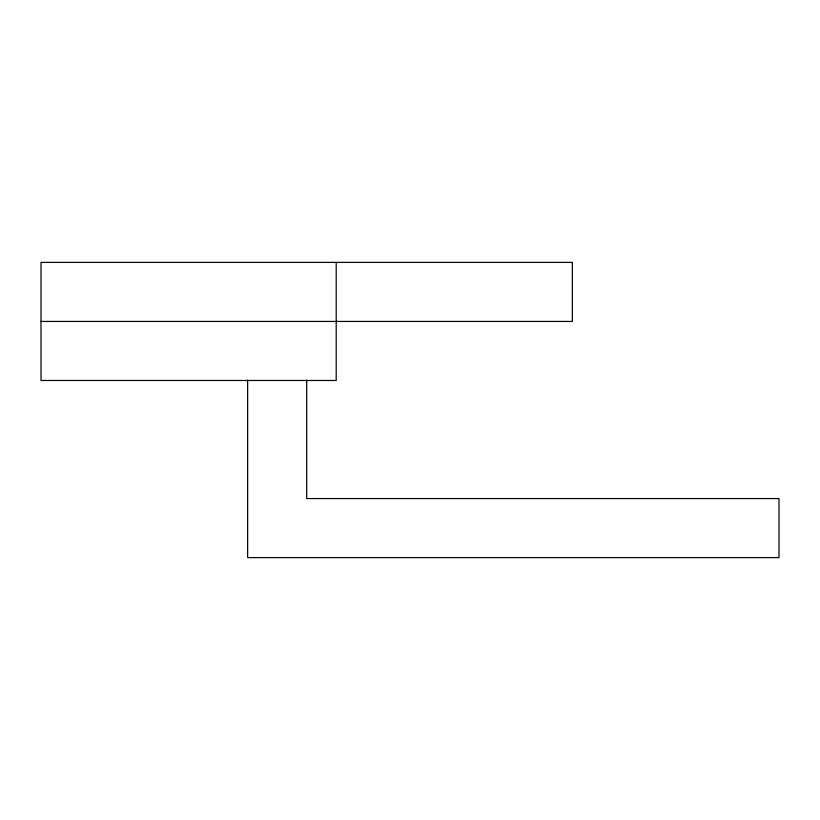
<?xml version="1.0" encoding="UTF-8"?>
<svg xmlns="http://www.w3.org/2000/svg" width="820" height="820" viewBox="0 0 820 820"><rect width="100%" height="100%" fill="white"/><g stroke="black" fill="none" stroke-linecap="round" stroke-linejoin="round"><path stroke-width="1.23" d="M41 321.44L572.36 321.44L572.36 262.4L41 262.4L41 380.48L336.2 380.48L336.2 262.4M306.68 380.06L306.68 498.56L779 498.56L779 557.6L247.64 557.6L247.64 380.162"/></g></svg>
